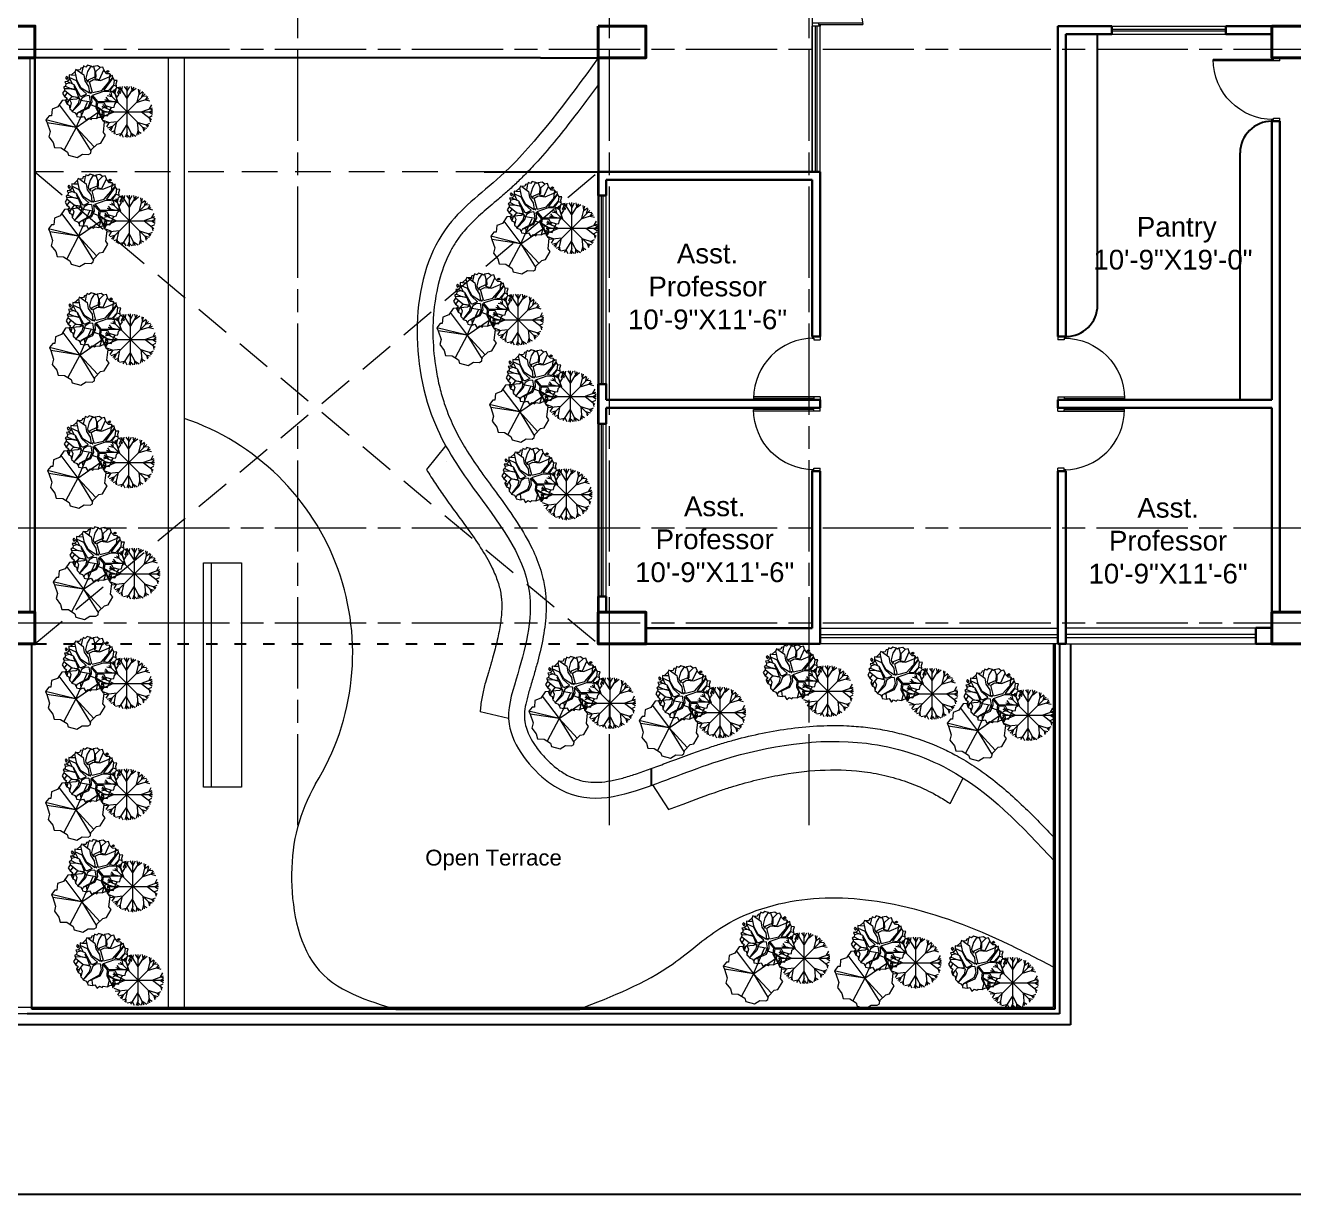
# Model space of a CAD drawing. Header units: inches. Extents: x -12 to 20935469, y -1604 to 24729220.
# Drawn here: x 20917578 to 20918378, y 24716552 to 24717290 of the extents above; entities that cross this region are included whole.
import ezdxf

# ---------------------------------------------------------------- set-up
doc = ezdxf.new("R2010")
doc.units = ezdxf.units.IN
doc.header["$LTSCALE"] = 0.03
doc.header["$MEASUREMENT"] = 0
for name, pattern in [('ACAD_ISO03W100', [30, 12, -18]), ('ACAD_ISO08W100', [36, 24, -3, 6, -3]), ('DASHED2', [0.375, 0.25, -0.125])]:
    doc.linetypes.add(name, pattern=pattern)
for name, color, linetype, lineweight in [('column', 1, 'Continuous', 40), ('Door', 7, 'Continuous', 18), ('Dot', 253, 'Continuous', 0), ('Grid Line', 252, 'Continuous', 18), ('Hatch', 253, 'Continuous', 15), ('hatch-1', 253, 'Continuous', 5), ('ILLUSTR-TREE', 74, 'Continuous', 0), ('Main Wall', 7, 'Continuous', 30), ('wind.', 150, 'Continuous', 20)]:
    doc.layers.add(name, color=color, linetype=linetype, lineweight=lineweight)
doc.layers.add('FUR', color=251, linetype='Continuous')
doc.layers.add('TEXT', color=7, linetype='Continuous')
doc.styles.add('2', font='swisscl.ttf')
doc.styles.add('ATTR', font='romans.shx', dxfattribs={"width": 0.8, "height": 0.7})

# ---------------------------------------------------------------- blocks, each defined once
blk = doc.blocks.new('fff')
at = {"layer": 'Grid Line', "color": 252, "linetype": 'ACAD_ISO08W100', "lineweight": 9, "ltscale": 80, "true_color": 0x939598}
for p, q in [((20831844.25, 24723521.1), (20831844.25, 24724698.78)), ((20832040.78, 24723521.1), (20832040.78, 24724698.78)), ((20832166.78, 24723521.11), (20832166.78, 24724698.79)), ((20833096.95, 24724010.75), (20830726.15, 24724010.75)), ((20833096.95, 24723708.72), (20830726.15, 24723708.72)), ((20833096.95, 24723648.75), (20830726.15, 24723648.75))]:
    blk.add_line(p, q, dxfattribs=at)
blk = doc.blocks.new('A$C36295410')
at = {"layer": 'Door'}
for p, q in [((1, 4), (1, 32)), ((2, 0), (2, 31.98)), ((58, 0), (58, 31.98)), ((59, 4), (59, 32)), ((1, 5), (0, 5)), ((2, 4), (1, 4)), ((58, 4), (59, 4)), ((59, 5), (60, 5)), ((2, 0), (0, 0)), ((58, 0), (60, 0))]:
    blk.add_line(p, q, dxfattribs=at)
for centre, start, end in [((-2.53, -0.34), 0.59063, 83.77826), ((62.53, -0.34), 96.22174, 179.40937)]:
    blk.add_arc(centre, 32.53, start, end, dxfattribs=at)
blk = doc.blocks.new('$D40')
at = {"layer": 'Door'}
for p, q in [((1, 4), (1, 42)), ((2, 0), (2, 41.99)), ((1, 5), (0, 5)), ((2, 0), (0, 0)), ((2, 4), (1, 4)), ((39, 4), (38, 4)), ((38, 4), (38, 0)), ((40, 0), (38, 0)), ((40, 5), (38.99, 5)), ((39, 5), (39, 4))]:
    blk.add_line(p, q, dxfattribs=at)
blk.add_arc((1, 4), 38, 0, 90, dxfattribs=at)
blk = doc.blocks.new('TREE_009')
at = {"layer": 'ILLUSTR-TREE'}
for p, q in [((-12174.2, 13910.3), (-12175.7, 13905.2)), ((-12166.7, 13906.7), (-12174.2, 13910.3)), ((-12160.5, 13912.9), (-12166.7, 13906.7)), ((-12149.3, 13909.5), (-12160.5, 13912.9)), ((-12149.3, 13909.5), (-12160.3, 13891.8)), ((-12144, 13905.9), (-12149.3, 13909.5)), ((-12140.5, 13908.8), (-12144, 13905.9)), ((-12126.8, 13911.1), (-12140.5, 13908.8)), ((-12140.5, 13908.8), (-12134.4, 13889)), ((-12118.3, 13904.7), (-12126.8, 13911.1)), ((-12108.9, 13906.7), (-12118.3, 13904.7)), ((-12105.2, 13896.8), (-12108.9, 13906.7)), ((-12232, 13875), (-12235.4, 13870.6)), ((-12235.4, 13870.6), (-12231.3, 13864.4)), ((-12226.5, 13869.7), (-12232, 13875)), ((-12231.3, 13864.4), (-12226.5, 13869.7)), ((-12223.7, 13862.7), (-12230.1, 13857.3)), ((-12222.4, 13870.7), (-12223.7, 13862.7)), ((-12222.4, 13880.3), (-12222.4, 13870.7)), ((-12216.4, 13879.1), (-12222.4, 13880.3)), ((-12197.7, 13860.1), (-12222.4, 13871.4)), ((-12222.4, 13870.7), (-12212.5, 13850.2)), ((-12202.6, 13891.8), (-12216.4, 13879.1)), ((-12199.9, 13878.4), (-12216.4, 13879.1)), ((-12200.4, 13897.9), (-12202.6, 13891.8)), ((-12196, 13860.1), (-12202.6, 13891.8)), ((-12195.5, 13896.1), (-12200.4, 13897.9)), ((-12185.9, 13897), (-12195.5, 13896.1)), ((-12195.5, 13896.1), (-12173.5, 13879.8)), ((-12183.2, 13903.2), (-12185.9, 13897)), ((-12175.7, 13905.2), (-12183.2, 13903.2)), ((-12179.5, 13884.1), (-12175.7, 13905.2)), ((-12173.5, 13879.8), (-12170.2, 13860.1)), ((-12160.3, 13891.8), (-12166.3, 13869.3)), ((-12166.3, 13869.3), (-12165.2, 13863.6)), ((-12165.2, 13863.6), (-12158.6, 13855.2)), ((-12158.6, 13855.2), (-12157.5, 13863.6)), ((-12157.5, 13863.6), (-12135.5, 13873.5)), ((-12153.7, 13856.6), (-12140.5, 13864.3)), ((-12140.5, 13864.3), (-12117.3, 13861.5)), ((-12132.7, 13872.8), (-12137.2, 13867.9)), ((-12136.6, 13867.9), (-12120.1, 13864.3)), ((-12135, 13873.5), (-12134.4, 13890.4)), ((-12133.3, 13891.1), (-12132.7, 13872.8)), ((-12132.1, 13891.3), (-12118.3, 13904.7)), ((-12120.1, 13864.3), (-12105.2, 13896.8)), ((-12117.3, 13861.5), (-12079.9, 13877)), ((-12112.4, 13827.6), (-12075, 13870.7)), ((-12102.7, 13891.7), (-12105.2, 13896.8)), ((-12075, 13870), (-12105.2, 13828.4)), ((-12095.1, 13883.8), (-12102.7, 13891.7)), ((-12097.9, 13891.8), (-12092.4, 13895.4)), ((-12093, 13888.3), (-12097.9, 13891.8)), ((-12085.4, 13883.4), (-12095.1, 13883.8)), ((-12088, 13891.8), (-12093, 13888.3)), ((-12092.4, 13895.4), (-12088, 13891.8)), ((-12085.4, 13883.4), (-12088.7, 13855.2)), ((-12079.9, 13877), (-12085.4, 13883.4)), ((-12075.9, 13878.5), (-12079.9, 13877)), ((-12075, 13870.7), (-12075.9, 13878.5)), ((-12070, 13861.5), (-12075, 13870.7)), ((-12238.9, 13827.6), (-12245.1, 13817.7)), ((-12235.6, 13841.8), (-12241.6, 13838)), ((-12241.6, 13838), (-12238.4, 13832.6)), ((-12238.4, 13832.6), (-12238.9, 13827.6)), ((-12213.6, 13807.2), (-12238.9, 13827.6)), ((-12221.3, 13833.3), (-12238.4, 13832.6)), ((-12229.6, 13819.9), (-12238.4, 13807.2)), ((-12230.1, 13857.3), (-12237.5, 13856.5)), ((-12237.5, 13856.5), (-12234, 13849.5)), ((-12234, 13849.5), (-12235.6, 13841.8)), ((-12235.6, 13841.8), (-12220.2, 13834.7)), ((-12220.8, 13852.3), (-12234, 13849.5)), ((-12206.5, 13846.7), (-12230.1, 13857.3)), ((-12198.8, 13828.4), (-12221.3, 13833.3)), ((-12220.2, 13834.7), (-12201.5, 13831.2)), ((-12185, 13807.2), (-12206.5, 13846.7)), ((-12202.1, 13833.3), (-12206.5, 13842.5)), ((-12201.5, 13831.2), (-12202.1, 13833.3)), ((-12190, 13805.1), (-12198.8, 13828.4)), ((-12184.5, 13834), (-12197.7, 13860.1)), ((-12182.3, 13835.4), (-12196, 13860.1)), ((-12164.1, 13815.7), (-12184.5, 13834)), ((-12154.2, 13817.8), (-12182.3, 13835.4)), ((-12170.2, 13860.1), (-12157, 13841.1)), ((-12157, 13841.1), (-12154.2, 13818.5)), ((-12144.3, 13820.6), (-12153.7, 13856.6)), ((-12150.4, 13819.9), (-12150.9, 13817.8)), ((-12147.6, 13820.6), (-12150.4, 13819.9)), ((-12148.7, 13818.5), (-12147.6, 13820.6)), ((-12144.3, 13811.4), (-12105.8, 13824.8)), ((-12143.8, 13819.9), (-12112.4, 13827.6)), ((-12105.8, 13824.8), (-12070.6, 13822.7)), ((-12105.2, 13828.4), (-12089.3, 13826.9)), ((-12089.3, 13826.9), (-12072.8, 13845.3)), ((-12072.8, 13845.3), (-12085.4, 13826.9)), ((-12085.4, 13826.2), (-12071.1, 13824.8)), ((-12072.2, 13845.3), (-12070, 13861.5)), ((-12072.2, 13845.3), (-12062.3, 13841.8)), ((-12071.1, 13824.8), (-12061.2, 13836.1)), ((-12070.6, 13822.7), (-12061.8, 13803)), ((-12060.1, 13860.9), (-12070, 13861.5)), ((-12063.5, 13850.3), (-12060.1, 13860.9)), ((-12062.3, 13841.8), (-12063.5, 13850.3)), ((-12061.2, 13836.1), (-12062.3, 13841.8)), ((-12049.1, 13838.8), (-12061.2, 13836.1)), ((-12058, 13820.3), (-12049.1, 13838.8)), ((-12053.9, 13815), (-12058, 13820.3)), ((-12051.8, 13826.5), (-12053.9, 13822.1)), ((-12053.9, 13822.1), (-12049.7, 13817.7)), ((-12047.7, 13822.1), (-12051.8, 13826.5)), ((-12049.7, 13817.7), (-12047.7, 13822.1)), ((-12245.1, 13817.7), (-12238.4, 13807.2)), ((-12238.4, 13807.2), (-12229.9, 13800.9)), ((-12229.9, 13800.9), (-12235.1, 13793.1)), ((-12227.4, 13788.9), (-12235.1, 13793.1)), ((-12235.1, 13793.1), (-12232.7, 13786.8)), ((-12232.7, 13786.8), (-12229.6, 13780.4)), ((-12225.7, 13793.1), (-12229.6, 13780.4)), ((-12229.6, 13780.4), (-12222.4, 13777.1)), ((-12213.6, 13807.2), (-12225.7, 13793.1)), ((-12222.4, 13777.1), (-12220.8, 13765.6)), ((-12221.3, 13797.3), (-12215.8, 13785.3)), ((-12215.8, 13785.3), (-12220.8, 13765.6)), ((-12186.7, 13800.8), (-12213.6, 13807.2)), ((-12213.1, 13807.2), (-12190, 13805.1)), ((-12212.5, 13755), (-12191.6, 13783.2)), ((-12187.8, 13781.1), (-12212.5, 13755.7)), ((-12191.1, 13783.2), (-12186.7, 13800.8)), ((-12180.1, 13801.6), (-12187.8, 13781.1)), ((-12180.6, 13807.2), (-12185, 13807.2)), ((-12164.1, 13815), (-12180.6, 13807.2)), ((-12168.5, 13808.6), (-12180.1, 13801.6)), ((-12155.3, 13810), (-12168.5, 13808.6)), ((-12152, 13789.6), (-12158.6, 13771.2)), ((-12146.5, 13787.4), (-12155.9, 13767.7)), ((-12155.3, 13810), (-12152, 13789.6)), ((-12150.9, 13817.8), (-12148.7, 13818.5)), ((-12148.2, 13809.3), (-12131.1, 13789.6)), ((-12148.2, 13808.6), (-12146.5, 13787.4)), ((-12144.3, 13810.7), (-12127.2, 13790.3)), ((-12131.1, 13789.6), (-12132.7, 13769.8)), ((-12126.7, 13786), (-12128.9, 13772.6)), ((-12127.2, 13790.3), (-12064.5, 13790.3)), ((-12126.7, 13786), (-12105.2, 13786.7)), ((-12105.2, 13786.7), (-12095.9, 13768.4)), ((-12070.4, 13771), (-12068.3, 13781.5)), ((-12068.3, 13781.5), (-12063.5, 13786.8)), ((-12064.5, 13790.3), (-12061.4, 13796.5)), ((-12063.5, 13786.8), (-12064.5, 13790.3)), ((-12061.8, 13803), (-12053.9, 13815)), ((-12061.4, 13796.5), (-12061.8, 13803)), ((-12220.8, 13765.6), (-12214.8, 13760.4)), ((-12214.8, 13760.4), (-12212.5, 13755.7)), ((-12212.5, 13755.7), (-12202.4, 13751.6)), ((-12202.4, 13751.6), (-12197.7, 13744.4)), ((-12194.9, 13750.8), (-12197.7, 13744.4)), ((-12197.7, 13744.4), (-12196.9, 13739.2)), ((-12196.9, 13739.2), (-12181.7, 13736.7)), ((-12158.6, 13771.2), (-12194.9, 13751.5)), ((-12155.9, 13767.7), (-12194.9, 13750.8)), ((-12183.4, 13755), (-12181.7, 13736.7)), ((-12181.7, 13736.7), (-12172.8, 13739.2)), ((-12172.8, 13739.2), (-12165.3, 13726.9)), ((-12165.3, 13726.9), (-12157.7, 13733.9)), ((-12157.7, 13733.9), (-12148.8, 13729.5)), ((-12148.8, 13729.5), (-12144.6, 13733.9)), ((-12144.6, 13733.9), (-12130.5, 13732.4)), ((-12132.7, 13769.8), (-12125, 13752.9)), ((-12125, 13752.9), (-12130.5, 13732.4)), ((-12130.5, 13732.4), (-12122, 13736.6)), ((-12130, 13769.8), (-12116.2, 13737.4)), ((-12129.4, 13769.1), (-12106.3, 13757.1)), ((-12128.9, 13772.6), (-12106.3, 13758.5)), ((-12122, 13736.6), (-12116.2, 13737.4)), ((-12116.2, 13737.4), (-12112.3, 13748)), ((-12108.3, 13740.7), (-12113.8, 13737.2)), ((-12113.8, 13737.2), (-12113.2, 13730.1)), ((-12113.2, 13730.1), (-12107.7, 13734.4)), ((-12112.3, 13748), (-12105.2, 13742.3)), ((-12107.7, 13734.4), (-12108.3, 13740.7)), ((-12106.3, 13758.5), (-12086, 13753.6)), ((-12106.3, 13757.1), (-12105.2, 13742.3)), ((-12105.2, 13742.3), (-12093.1, 13741)), ((-12099.7, 13776.2), (-12078.3, 13769.8)), ((-12093.1, 13741), (-12086, 13753.6)), ((-12086, 13753.6), (-12084.8, 13761.3)), ((-12084.8, 13761.3), (-12078.3, 13769.8)), ((-12078.3, 13769.8), (-12070.4, 13771))]:
    blk.add_line(p, q, dxfattribs=at)
at = {"layer": 'ILLUSTR-TREE', "style": 'ATTR', "width": 0.8, "flags": 9}
blk.add_attdef('ESTCODE', (-12147.6, 13820.6), '', height=1.05, dxfattribs=at)
blk = doc.blocks.new('TREE_018')
at = {"layer": 'ILLUSTR-TREE'}
for p, q in [((-11053.7, 14115.6), (-11060.6, 14112.1)), ((-11046.1, 14107.7), (-11053.7, 14115.6)), ((-11138.3, 14080.3), (-11140.4, 14059.2)), ((-11119.7, 14087.4), (-11138.3, 14080.3)), ((-11106, 14107.7), (-11119.7, 14087.4)), ((-11115.1, 14094.2), (-11061.1, 14022.2)), ((-11060.6, 14112.1), (-11106, 14107.7)), ((-11061.1, 14022.2), (-11025.1, 14103.2)), ((-11061.1, 14022.2), (-10987.7, 14072.4)), ((-11014.5, 14102.4), (-11046.1, 14107.7)), ((-11014.5, 14094.4), (-11014.5, 14102.4)), ((-10985.6, 14083), (-11014.5, 14094.4)), ((-10987, 14070.6), (-10985.6, 14083)), ((-11147.2, 14059.2), (-11157.5, 14046)), ((-11061.1, 14022.2), (-11157.5, 14046)), ((-11157.5, 14046), (-11153.4, 14036.3)), ((-11061.1, 14022.2), (-11153.4, 14036.3)), ((-11153.4, 14036.3), (-11144.5, 14008.9)), ((-11140.4, 14059.2), (-11147.2, 14059.2)), ((-10975.3, 14042.4), (-10987, 14070.6)), ((-10970.5, 14039.8), (-10975.3, 14042.4)), ((-10974.6, 14006.3), (-10970.5, 14039.8)), ((-11144.5, 14008.9), (-11148.6, 13992.2)), ((-11148.6, 13992.2), (-11134.2, 13973.7)), ((-11061.1, 14022.2), (-11099.1, 13950.3)), ((-11061.1, 14022.2), (-11003.8, 13960)), ((-11061.1, 14022.2), (-11013.8, 13945.4)), ((-10982.9, 13971.9), (-10967.7, 13997.5)), ((-10967.7, 13997.5), (-10974.6, 14006.3)), ((-11134.2, 13973.7), (-11130, 13957.8)), ((-11130, 13957.8), (-11109.4, 13956.9)), ((-11109.4, 13956.9), (-11088.8, 13943.7)), ((-11014.5, 13940.2), (-11013.1, 13950.7)), ((-11013.1, 13950.7), (-10994.6, 13969.2)), ((-10994.6, 13969.2), (-10982.9, 13971.9)), ((-11088.8, 13943.7), (-11085.3, 13933.1)), ((-11085.3, 13933.1), (-11057.8, 13926)), ((-11057.8, 13926), (-11040.6, 13936.6)), ((-11040.6, 13936.6), (-11021.4, 13935.7)), ((-11021.4, 13935.7), (-11014.5, 13940.2))]:
    blk.add_line(p, q, dxfattribs=at)
at = {"layer": 'ILLUSTR-TREE', "style": 'ATTR', "width": 0.8, "flags": 9}
blk.add_attdef('ESTCODE', (-11061.1, 14022.2), '', height=1.05, dxfattribs=at)
blk = doc.blocks.new('TREE_007')
at = {"layer": 'ILLUSTR-TREE'}
for p, q in [((-12481.3, 14091.7), (-12477.4, 14109.3)), ((-12456, 14102.3), (-12471.4, 14111.4)), ((-12438.9, 14074.7), (-12463.7, 14114.2)), ((-12457.6, 14104.4), (-12454.9, 14116.4)), ((-12438.3, 14103.7), (-12447.7, 14117.1)), ((-12438.6, 13937.8), (-12438.6, 14117.8)), ((-12438.3, 14100.1), (-12429.5, 14117.1)), ((-12438.3, 14075.5), (-12414.1, 14114.2)), ((-12420.7, 14103), (-12423.5, 14117.1)), ((-12422.9, 14099.4), (-12407, 14111.4)), ((-12396.5, 14092.4), (-12398.7, 14107.9)), ((-12504.9, 14067.7), (-12521.4, 14062.8)), ((-12470.8, 14059.9), (-12517, 14070.5)), ((-12503.3, 14067), (-12512.6, 14079)), ((-12492.3, 14081.1), (-12508.2, 14084.6)), ((-12375.6, 14090.8), (-12501.6, 13964.8)), ((-12501.6, 14090.8), (-12375.6, 13964.8)), ((-12491.7, 14081.1), (-12495, 14097.3)), ((-12480.7, 14091), (-12492.8, 14099.4)), ((-12469.7, 14059.9), (-12485.7, 14105.1)), ((-12405.3, 14061.3), (-12362.4, 14074.7)), ((-12403.7, 14062.8), (-12393.2, 14105.8)), ((-12396.5, 14090.3), (-12383.9, 14099.4)), ((-12386.6, 14080.4), (-12381.7, 14097.3)), ((-12382.8, 14083.2), (-12369, 14084.6)), ((-12374.5, 14070.5), (-12358.6, 14066.3)), ((-12372.9, 14071.2), (-12366.3, 14081.8)), ((-12528.6, 14027.8), (-12348.6, 14027.8)), ((-12516.5, 14027.5), (-12528, 14021.1)), ((-12516.5, 14043), (-12527.5, 14039.5)), ((-12518.1, 14026.8), (-12527.5, 14033.8)), ((-12485.1, 14026.8), (-12526.9, 14009.2)), ((-12485.1, 14027.5), (-12526.4, 14047.2)), ((-12513.7, 14041.6), (-12523.6, 14054.3)), ((-12389.4, 14027.5), (-12349.8, 14042.3)), ((-12387.7, 14027.5), (-12353.1, 14000.7)), ((-12361.9, 14027.5), (-12349.2, 14019.7)), ((-12360.2, 14038.8), (-12352.5, 14052.9)), ((-12360.2, 14027.5), (-12349.2, 14033.8)), ((-12358.6, 14038.8), (-12349.2, 14036)), ((-12515.9, 14014.1), (-12526.9, 14017.6)), ((-12520.3, 14012), (-12525.3, 14005.6)), ((-12502.7, 13990.8), (-12522.5, 13997.9)), ((-12473.6, 13992.9), (-12518.7, 13988)), ((-12502.7, 13989.4), (-12511.5, 13975.3)), ((-12491.2, 13976), (-12507.7, 13971.1)), ((-12491.2, 13974.6), (-12496.7, 13960.5)), ((-12477.4, 13988.7), (-12485.1, 13952)), ((-12439.4, 13983.8), (-12465.9, 13942.9)), ((-12438.9, 13979.5), (-12418.5, 13941.4)), ((-12403.1, 13992.2), (-12363.5, 13979.5)), ((-12403.1, 13992.2), (-12398.7, 13948.5)), ((-12385.5, 13974.6), (-12370.1, 13970.4)), ((-12374, 13983.1), (-12366.3, 13973.9)), ((-12370.7, 13982.3), (-12358.6, 13988)), ((-12363, 14008.4), (-12350.3, 14014.8)), ((-12360.2, 14006.3), (-12356.9, 13992.9)), ((-12482.9, 13961.2), (-12493.9, 13957)), ((-12482.4, 13961.2), (-12481.3, 13949.2)), ((-12460.4, 13950.6), (-12477.4, 13947.1)), ((-12459.3, 13952.7), (-12452.1, 13939.3)), ((-12438.9, 13957), (-12445.5, 13938.6)), ((-12438.3, 13947.8), (-12430.6, 13939.3)), ((-12425.7, 13953.4), (-12426.8, 13939.3)), ((-12424.6, 13953.4), (-12408.6, 13942.9)), ((-12400.4, 13964), (-12405.3, 13945)), ((-12399.3, 13959.1), (-12389.4, 13953.4)), ((-12383.3, 13972.5), (-12380, 13959.8))]:
    blk.add_line(p, q, dxfattribs=at)
at = {"layer": 'ILLUSTR-TREE', "style": 'ATTR', "width": 0.8, "flags": 9}
blk.add_attdef('ESTCODE', (-12438.6, 14027.8), '', height=1.05, dxfattribs=at)

msp = doc.modelspace()

# ---------------------------------------------------------------- linework, layer by layer
for p, q in [((20918254.7, 24717113.69), (20918254.7, 24717284.69)), ((20917721.83, 24717269.69), (20917584.2, 24717269.69)), ((20917721.83, 24717269.69), (20917584.2, 24717269.69)), ((20917584.2, 24717269.69), (20917584.2, 24717033.86)), ((20917584.2, 24716899.69), (20917584.2, 24717269.69)), ((20917903.13, 24717269.71), (20917721.83, 24717269.71)), ((20917903.13, 24717269.71), (20917939.73, 24717269.73)), ((20918364.7, 24717229.69), (20918364.7, 24717229.69)), ((20918344.7, 24717053.69), (20918344.7, 24717209.69)), ((20917867.73, 24717197.69), (20917939.7, 24717197.69)), ((20917939.7, 24717182.69), (20917944.73, 24717182.69)), ((20918234.7, 24717093.69), (20918234.7, 24717093.69)), ((20917939.7, 24716929.69), (20917944.73, 24716929.69)), ((20917939.7, 24716919.69), (20917944.73, 24716919.69)), ((20917582.2, 24716669.22), (20917582.2, 24716899.69)), ((20918227.67, 24716899.69), (20918227.67, 24716669.22)), ((20918230.67, 24716899.69), (20918230.67, 24716666.22)), ((20918237.67, 24716899.69), (20918237.67, 24716659.22)), ((20918237.67, 24716899.69), (20918237.67, 24716659.22)), ((20917973.26, 24716810.46), (20917973.26, 24716821.09)), ((20918230.67, 24716666.22), (20917579.2, 24716666.22)), ((20918227.67, 24716669.22), (20917582.2, 24716669.22)), ((20917811.94, 24716669.22), (20917927.93, 24716669.22)), ((20918237.67, 24716659.22), (20917554.2, 24716659.22)), ((20918237.67, 24716659.22), (20917554.2, 24716659.22))]:
    msp.add_line(p, q)
at = {"lineweight": 9}
for p, q in [((20917668.29, 24717269.69), (20917668.29, 24716669.22)), ((20917678.29, 24717269.69), (20917678.29, 24716669.22)), ((20917843.42, 24717024.96), (20917831.31, 24717009.73)), ((20917695.51, 24716809.3), (20917695.51, 24716950.92)), ((20917883.1, 24716852.67), (20917865.14, 24716856.87)), ((20918161.8, 24716798.89), (20918170.01, 24716815.03)), ((20917973.95, 24716810.74), (20917983.98, 24716795.19))]:
    msp.add_line(p, q, dxfattribs=at)
at = {"linetype": 'ACAD_ISO03W100', "ltscale": 20}
msp.add_line((20917584.2, 24716899.69), (20917939.7, 24716899.69), dxfattribs=at)
at = {"lineweight": 9}
msp.add_lwpolyline([(20917690.51, 24716950.92), (20917714.51, 24716950.92), (20917714.51, 24716809.3), (20917690.51, 24716809.3)], close=True, dxfattribs=at)
for centre, start, end in [((20918364.7, 24717209.69), 90, 180), ((20918234.7, 24717113.69), 270, 0)]:
    msp.add_arc(centre, 20, start, end)
msp.add_arc((20917628.24, 24716893.84), 156.45, 328.1554, 71.33964, dxfattribs=at)
for points, knots in [([(20917939.7, 24717269.69), (20917920.13, 24717242.93), (20917888.08, 24717199.09), (20917821.39, 24717153.76), (20917819.85, 24717058.78), (20917864.06, 24716991.78), (20917905.77, 24716940.64), (20917890.48, 24716885.54), (20917877.73, 24716844.71), (20917917.79, 24716795.32), (20917962.69, 24716804.95), (20918024.85, 24716831.53), (20918097.06, 24716844.06), (20918173.88, 24716820.11), (20918207.04, 24716784.51), (20918227.67, 24716762.37)], [0, 0, 0, 0, 75.891033, 124.319994, 247.72063, 297.545911, 371.518985, 427.850137, 457.287964, 500.98856, 579.149679, 641.264129, 732.991685, 786.998884, 875.950909, 875.950909, 875.950909, 875.950909]), ([(20917939.73, 24717252.82), (20917934.81, 24717246.13), (20917929.87, 24717239.48), (20917917.19, 24717222.97), (20917909.41, 24717213.34), (20917899.14, 24717201.94), (20917896.8, 24717199.43), (20917892.4, 24717194.91), (20917890.35, 24717192.87), (20917887.31, 24717189.96), (20917886.32, 24717189.04), (20917884.36, 24717187.25), (20917883.38, 24717186.37), (20917880.48, 24717183.79), (20917878.56, 24717182.14), (20917873.12, 24717177.49), (20917869.71, 24717174.63), (20917863.34, 24717169.02), (20917860.4, 24717166.27), (20917856.45, 24717162.08), (20917855.22, 24717160.69), (20917853.34, 24717158.38), (20917852.65, 24717157.49), (20917851.31, 24717155.66), (20917850.66, 24717154.72), (20917848.77, 24717151.83), (20917847.59, 24717149.81), (20917843.83, 24717142.64), (20917841.63, 24717137.09), (20917838.21, 24717125.28), (20917836.97, 24717119.03), (20917835.46, 24717106.14), (20917835.19, 24717099.51), (20917835.55, 24717086.19), (20917836.2, 24717079.5), (20917837.91, 24717069.09), (20917838.69, 24717065.28), (20917840.47, 24717058.14), (20917841.43, 24717054.79), (20917843.24, 24717049.35), (20917844.01, 24717047.21), (20917846.48, 24717040.93), (20917848.33, 24717036.91), (20917852.41, 24717029.03), (20917854.64, 24717025.17), (20917859.7, 24717017.06), (20917862.58, 24717012.81), (20917867.29, 24717006.15), (20917869.01, 24717003.77), (20917872.52, 24716998.96), (20917874.32, 24716996.53), (20917879.85, 24716988.98), (20917883.62, 24716983.75), (20917890.78, 24716972.94), (20917894.17, 24716967.35), (20917899.31, 24716957.11), (20917901.25, 24716952.58), (20917903.57, 24716945.61), (20917904.23, 24716943.3), (20917905.18, 24716939.27), (20917905.52, 24716937.58), (20917906.01, 24716934.57), (20917906.19, 24716933.27), (20917906.47, 24716930.67), (20917906.57, 24716929.37), (20917906.79, 24716925.48), (20917906.81, 24716922.9), (20917906.54, 24716914.94), (20917905.89, 24716909.61), (20917904.04, 24716899.11), (20917902.83, 24716893.95), (20917900.76, 24716886.12), (20917899.99, 24716883.38), (20917898.81, 24716879.31), (20917898.41, 24716877.95), (20917897.61, 24716875.23), (20917897.2, 24716873.88), (20917896.41, 24716871.24), (20917896.03, 24716869.95), (20917894.98, 24716866.26), (20917894.38, 24716863.94), (20917893.49, 24716859.57), (20917893.21, 24716857.52), (20917893.07, 24716854.69), (20917893.06, 24716853.82), (20917893.14, 24716852.15), (20917893.21, 24716851.35), (20917893.55, 24716849.07), (20917893.95, 24716847.49), (20917895.08, 24716844.2), (20917895.82, 24716842.5), (20917897.59, 24716839.07), (20917898.63, 24716837.34), (20917901.58, 24716833.01), (20917903.66, 24716830.44), (20917908.1, 24716825.72), (20917910.45, 24716823.56), (20917913.99, 24716820.74), (20917915.2, 24716819.86), (20917917.57, 24716818.28), (20917918.74, 24716817.58), (20917922.21, 24716815.69), (20917924.47, 24716814.74), (20917928.92, 24716813.34), (20917931.12, 24716812.88), (20917935.59, 24716812.37), (20917937.86, 24716812.31), (20917942.54, 24716812.54), (20917944.94, 24716812.84), (20917949.91, 24716813.74), (20917952.47, 24716814.34), (20917957.74, 24716815.8), (20917960.46, 24716816.64), (20917964.76, 24716818.08), (20917966.29, 24716818.6), (20917969.38, 24716819.69), (20917970.94, 24716820.24), (20917975.67, 24716821.96), (20917978.88, 24716823.16), (20917990.71, 24716827.6), (20917999.72, 24716831.02), (20918012, 24716835.09), (20918014.71, 24716835.95), (20918020.22, 24716837.62), (20918023.01, 24716838.43), (20918031.51, 24716840.74), (20918037.33, 24716842.15), (20918055.14, 24716845.8), (20918067.48, 24716847.48), (20918085.46, 24716848.26), (20918090.96, 24716848.27), (20918100.4, 24716847.86), (20918104.32, 24716847.56), (20918112.35, 24716846.66), (20918116.45, 24716846.04), (20918124.57, 24716844.49), (20918128.6, 24716843.56), (20918140.55, 24716840.31), (20918148.33, 24716837.53), (20918158.84, 24716832.78), (20918161.81, 24716831.32), (20918168.42, 24716827.78), (20918172.01, 24716825.65), (20918178.97, 24716821.15), (20918182.36, 24716818.78), (20918193.52, 24716810.38), (20918200.89, 24716803.9), (20918214.76, 24716790.61), (20918221.28, 24716783.82), (20918227.67, 24716777.02)], [10.368727, 10.368727, 10.368727, 10.368727, 29.358269, 29.358269, 58.716538, 58.716538, 67.310175, 67.310175, 74.734432, 74.734432, 78.265395, 78.265395, 81.796359, 81.796359, 88.858286, 88.858286, 102.308176, 102.308176, 115.758067, 115.758067, 122.383944, 122.383944, 126.480238, 126.480238, 130.576532, 130.576532, 138.769119, 138.769119, 158.54932, 158.54932, 178.32952, 178.32952, 198.109721, 198.109721, 217.889922, 217.889922, 229.530459, 229.530459, 240.194525, 240.194525, 247.339527, 247.339527, 261.629533, 261.629533, 275.919538, 275.919538, 291.909953, 291.909953, 300.681127, 300.681127, 309.452301, 309.452301, 327.512812, 327.512812, 345.573323, 345.573323, 359.101386, 359.101386, 365.632441, 365.632441, 370.283663, 370.283663, 373.785157, 373.785157, 377.28665, 377.28665, 384.289638, 384.289638, 398.944414, 398.944414, 413.59919, 413.59919, 421.628616, 421.628616, 425.715041, 425.715041, 429.834715, 429.834715, 433.954388, 433.954388, 441.954237, 441.954237, 449.954086, 449.954086, 453.703009, 453.703009, 457.275724, 457.275724, 464.057045, 464.057045, 470.838367, 470.838367, 477.619688, 477.619688, 488.14085, 488.14085, 498.662012, 498.662012, 504.233316, 504.233316, 509.80462, 509.80462, 521.092662, 521.092662, 532.380703, 532.380703, 543.668745, 543.668745, 554.956786, 554.956786, 566.244827, 566.244827, 577.532869, 577.532869, 583.663299, 583.663299, 589.793729, 589.793729, 602.05459, 602.05459, 634.040824, 634.040824, 642.873949, 642.873949, 651.707073, 651.707073, 669.373322, 669.373322, 704.70582, 704.70582, 720.137626, 720.137626, 731.120155, 731.120155, 742.625512, 742.625512, 754.130868, 754.130868, 777.141581, 777.141581, 786.43109, 786.43109, 798.221524, 798.221524, 810.011958, 810.011958, 838.230583, 838.230583, 865.488921, 865.488921, 865.488921, 865.488921]), ([(20917831.31, 24717009.73), (20917833.11, 24717006.73), (20917834.98, 24717003.8), (20917838.81, 24716998), (20917840.78, 24716995.14), (20917843.96, 24716990.65), (20917845.15, 24716988.99), (20917847.54, 24716985.69), (20917848.74, 24716984.05), (20917852.32, 24716979.18), (20917854.68, 24716975.98), (20917859.98, 24716968.62), (20917862.85, 24716964.5), (20917868.03, 24716956.41), (20917870.34, 24716952.44), (20917873.72, 24716945.65), (20917874.95, 24716942.77), (20917876.91, 24716937.17), (20917877.63, 24716934.45), (20917878.22, 24716931.05), (20917878.33, 24716930.33), (20917878.51, 24716928.84), (20917878.58, 24716928.08), (20917878.75, 24716925.77), (20917878.79, 24716924.17), (20917878.72, 24716919.44), (20917878.44, 24716916.17), (20917877.47, 24716909.32), (20917876.77, 24716905.76), (20917875.08, 24716898.42), (20917874.08, 24716894.65), (20917872.61, 24716889.46), (20917872.21, 24716888.1), (20917871.54, 24716885.8), (20917871.26, 24716884.87), (20917870.7, 24716882.98), (20917870.41, 24716882.02), (20917869.56, 24716879.19), (20917868.99, 24716877.27), (20917867.74, 24716872.78), (20917867.08, 24716870.18), (20917865.95, 24716864.66), (20917865.49, 24716861.74), (20917865.21, 24716858.06), (20917865.17, 24716857.47), (20917865.14, 24716856.87)], [272.437846, 272.437846, 272.437846, 272.437846, 282.117893, 282.117893, 291.939706, 291.939706, 297.748218, 297.748218, 303.556731, 303.556731, 315.173756, 315.173756, 330.601296, 330.601296, 346.028835, 346.028835, 357.828073, 357.828073, 369.62731, 369.62731, 372.889372, 372.889372, 376.151434, 376.151434, 382.675557, 382.675557, 394.838185, 394.838185, 407.000812, 407.000812, 419.163439, 419.163439, 423.464634, 423.464634, 426.379797, 426.379797, 429.370481, 429.370481, 434.986782, 434.986782, 441.866899, 441.866899, 448.747016, 448.747016, 450.044709, 450.044709, 450.044709, 450.044709]), ([(20917983.98, 24716795.19), (20917987.05, 24716796.32), (20917990.1, 24716797.46), (20918000.55, 24716801.39), (20918007.96, 24716804.18), (20918018.12, 24716807.63), (20918020.71, 24716808.48), (20918025.71, 24716810.04), (20918028.1, 24716810.76), (20918032.96, 24716812.13), (20918035.42, 24716812.79), (20918042.85, 24716814.67), (20918047.9, 24716815.79), (20918061.78, 24716818.37), (20918070.71, 24716819.51), (20918088.47, 24716820.43), (20918097.3, 24716820.22), (20918108.33, 24716818.92), (20918110.76, 24716818.56), (20918115.6, 24716817.72), (20918118.01, 24716817.23), (20918125.17, 24716815.57), (20918129.87, 24716814.2), (20918138.11, 24716811.29), (20918141.69, 24716809.83), (20918147.12, 24716807.33), (20918149.03, 24716806.39), (20918152.23, 24716804.7), (20918153.54, 24716803.97), (20918156.15, 24716802.46), (20918157.44, 24716801.68), (20918159.76, 24716800.23), (20918160.78, 24716799.57), (20918161.8, 24716798.89)], [592.149418, 592.149418, 592.149418, 592.149418, 603.502584, 603.502584, 630.908137, 630.908137, 640.212851, 640.212851, 648.638129, 648.638129, 657.063407, 657.063407, 673.913963, 673.913963, 702.954715, 702.954715, 731.995467, 731.995467, 740.256391, 740.256391, 748.517315, 748.517315, 765.039163, 765.039163, 778.262367, 778.262367, 785.638159, 785.638159, 790.866791, 790.866791, 796.095423, 796.095423, 800.281205, 800.281205, 800.281205, 800.281205]), ([(20917761.14, 24716811.29), (20917750.97, 24716792.67), (20917741.93, 24716759.59), (20917753.91, 24716685.87), (20917795.17, 24716674.12), (20917811.94, 24716669.22)], [0, 0, 0, 0, 62.984287, 121.733713, 186.051714, 186.051714, 186.051714, 186.051714]), ([(20917927.93, 24716669.22), (20917948.49, 24716677.28), (20917980.66, 24716689.89), (20918020.46, 24716726.8), (20918071.67, 24716742.6), (20918135.45, 24716736.39), (20918186.94, 24716716.7), (20918218.04, 24716700.4), (20918227.67, 24716695.35)], [0, 0, 0, 0, 65.489206, 102.448805, 160.875111, 219.311309, 292.056223, 324.694627, 324.694627, 324.694627, 324.694627])]:
    msp.add_open_spline(points, degree=3, knots=knots, dxfattribs=at)
at = {"layer": 'column', "lineweight": 40, "ltscale": 20}
for points in [[(20917554.2, 24717289.69), (20917554.2, 24717269.69), (20917584.2, 24717269.69), (20917584.2, 24717289.69)], [(20917939.7, 24717289.69), (20917939.7, 24717269.69), (20917969.7, 24717269.69), (20917969.7, 24717289.69)], [(20918364.7, 24717289.69), (20918364.7, 24717269.69), (20918394.7, 24717269.69), (20918394.7, 24717289.69)], [(20917554.2, 24716919.69), (20917554.2, 24716899.69), (20917584.2, 24716899.69), (20917584.2, 24716919.69)], [(20917939.7, 24716919.69), (20917939.7, 24716899.69), (20917969.7, 24716899.69), (20917969.7, 24716919.69)], [(20918364.7, 24716919.69), (20918364.7, 24716899.69), (20918394.7, 24716899.69), (20918394.7, 24716919.69)]]:
    msp.add_lwpolyline(points, close=True, dxfattribs=at)
at = {"layer": 'Defpoints'}
msp.add_lwpolyline([(20916599.68, 24718010.59), (20919038.55, 24718010.59), (20919038.55, 24716552.06), (20916599.68, 24716552.06)], close=True, dxfattribs=at)
at = {"layer": 'Dot', "color": 0, "linetype": 'DASHED2', "lineweight": 20, "ltscale": 3000}
for p, q in [((20917584.2, 24716899.69), (20917939.7, 24717197.69)), ((20917584.2, 24717197.69), (20917939.7, 24716899.69)), ((20917939.73, 24717197.69), (20917584.2, 24717197.69))]:
    msp.add_line(p, q, dxfattribs=at)
at = {"layer": 'Hatch'}
msp.add_line((20918074.7, 24717408.69), (20918074.7, 24717197.69), dxfattribs=at)
at = {"layer": 'hatch-1'}
for p, q in [((20917903.67, 24717269.22), (20917903.67, 24717269.71)), ((20917584.2, 24717137.22), (20917584.2, 24717137.22)), ((20917843.67, 24717014.6), (20917843.67, 24717014.6)), ((20918227.67, 24716669.22), (20917582.2, 24716669.22))]:
    msp.add_line(p, q, dxfattribs=at)
at = {"layer": 'Main Wall', "lineweight": 30}
for p, q in [((20918229.7, 24717289.69), (20918263.7, 24717289.69)), ((20918229.7, 24717093.69), (20918229.7, 24717289.69)), ((20918263.7, 24717284.69), (20918263.7, 24717289.69)), ((20918335.7, 24717289.69), (20918364.7, 24717289.69)), ((20918335.7, 24717284.69), (20918335.7, 24717289.69)), ((20918234.7, 24717284.69), (20918263.7, 24717284.69)), ((20918234.7, 24717093.69), (20918234.7, 24717284.69)), ((20918335.7, 24717284.69), (20918364.7, 24717284.69)), ((20918364.7, 24717053.69), (20918364.7, 24717229.69)), ((20918369.7, 24717229.69), (20918364.7, 24717229.69)), ((20918369.7, 24716919.69), (20918369.7, 24717229.69)), ((20918074.7, 24717197.69), (20917939.7, 24717197.69)), ((20917939.7, 24717197.69), (20917939.7, 24717182.69)), ((20917939.73, 24717197.69), (20918079.7, 24717197.69)), ((20917944.73, 24717182.69), (20917944.73, 24717192.69)), ((20917944.73, 24717192.69), (20918074.7, 24717192.69)), ((20918074.7, 24717093.69), (20918074.7, 24717192.69)), ((20918079.7, 24717093.69), (20918079.7, 24717197.69)), ((20917939.7, 24717182.69), (20917944.73, 24717182.69)), ((20918074.7, 24717093.69), (20918079.7, 24717093.69)), ((20918229.7, 24717093.69), (20918234.7, 24717093.69)), ((20917944.73, 24717053.69), (20918079.7, 24717053.69)), ((20917944.73, 24717048.69), (20918079.7, 24717048.69)), ((20918079.7, 24717053.69), (20918079.7, 24717048.69)), ((20918229.7, 24717053.69), (20918364.7, 24717053.69)), ((20918229.7, 24717053.69), (20918229.7, 24717048.69)), ((20918229.7, 24717048.69), (20918364.7, 24717048.69)), ((20918364.7, 24716919.69), (20918364.7, 24717048.69)), ((20918074.7, 24717008.69), (20918079.7, 24717008.69)), ((20918074.7, 24717008.69), (20918074.7, 24716909.69)), ((20918079.7, 24717008.69), (20918079.7, 24716899.69)), ((20918229.7, 24717008.69), (20918234.7, 24717008.69)), ((20918229.7, 24717008.69), (20918229.7, 24716899.69)), ((20918234.7, 24717008.69), (20918234.7, 24716899.69)), ((20917969.7, 24716909.69), (20918074.7, 24716909.69)), ((20918079.7, 24716899.69), (20917969.7, 24716899.69)), ((20918234.7, 24716899.69), (20918229.7, 24716899.69))]:
    msp.add_line(p, q, dxfattribs=at)
at = {"layer": 'Main Wall'}
for p, q in [((20917584.2, 24716919.69), (20917584.2, 24717269.69)), ((20917939.73, 24716919.69), (20917939.73, 24717269.69)), ((20917939.73, 24717118.71), (20917939.73, 24717209.69)), ((20917939.73, 24717091.7), (20917939.73, 24717142.71))]:
    msp.add_line(p, q, dxfattribs=at)
at = {"layer": 'Main Wall', "lineweight": 30}
for points in [[(20917944.73, 24717053.69), (20917944.73, 24717063.69), (20917939.7, 24717063.69), (20917939.7, 24717038.69), (20917944.73, 24717038.69), (20917944.73, 24717048.69)], [(20918364.68, 24716899.84), (20918354.68, 24716899.84), (20918354.68, 24716909.84), (20918364.68, 24716909.84)]]:
    msp.add_lwpolyline(points, dxfattribs=at)
msp.add_lwpolyline([(20917944.73, 24716929.69), (20917939.7, 24716929.69), (20917939.7, 24716919.69), (20917944.73, 24716919.69)], close=True, dxfattribs=at)
at = {"layer": 'wind.', "lineweight": 5}
for p, q in [((20918074.7, 24717197.69), (20918074.7, 24717289.69)), ((20918079.7, 24717289.69), (20918074.7, 24717289.69)), ((20918076.7, 24717197.69), (20918076.7, 24717289.69)), ((20918077.7, 24717197.69), (20918077.7, 24717289.69)), ((20918079.7, 24717197.69), (20918079.7, 24717289.69)), ((20918263.7, 24717289.69), (20918335.7, 24717289.69)), ((20918263.7, 24717287.69), (20918335.7, 24717287.69)), ((20918263.7, 24717286.69), (20918335.7, 24717286.69)), ((20918263.7, 24717284.69), (20918335.7, 24717284.69)), ((20917939.73, 24717063.69), (20917939.73, 24717182.69)), ((20917941.73, 24717063.69), (20917941.73, 24717182.69)), ((20917942.73, 24717063.69), (20917942.73, 24717182.69)), ((20917944.73, 24717063.69), (20917944.73, 24717182.69)), ((20917939.73, 24716929.69), (20917939.73, 24717038.69)), ((20917941.73, 24716929.69), (20917941.73, 24717038.69)), ((20917942.73, 24716929.69), (20917942.73, 24717038.69)), ((20917944.73, 24716929.69), (20917944.73, 24717038.69)), ((20918234.7, 24716909.84), (20918354.68, 24716909.84)), ((20918079.7, 24716909.69), (20918229.7, 24716909.69)), ((20918079.7, 24716905.69), (20918229.7, 24716905.69)), ((20918079.7, 24716903.69), (20918229.7, 24716903.69)), ((20918234.7, 24716905.84), (20918354.68, 24716905.84)), ((20918234.7, 24716903.84), (20918354.68, 24716903.84)), ((20918229.7, 24716899.69), (20918079.7, 24716899.69)), ((20918234.7, 24716899.84), (20918354.68, 24716899.84))]:
    msp.add_line(p, q, dxfattribs=at)
at = {"layer": 'wind.'}
for p, q in [((20917581.2, 24716919.69), (20917581.2, 24717269.69)), ((20917584.2, 24716919.69), (20917584.2, 24717269.69)), ((20918226.67, 24716899.69), (20918226.67, 24716670.22)), ((20918230.67, 24716899.69), (20918230.67, 24716666.22)), ((20918226.67, 24716670.22), (20917565.2, 24716670.22)), ((20918230.67, 24716666.22), (20917561.2, 24716666.22))]:
    msp.add_line(p, q, dxfattribs=at)

# ---------------------------------------------------------------- block references
msp.add_blockref('fff', (85905.92, -6735.9))
at = {"layer": 'FUR', "xscale": -1, "rotation": 270}
msp.add_blockref('A$C36295410', (20918074.7, 24717289.69), dxfattribs=at)
at = {"layer": 'ILLUSTR-TREE'}
for name, p, xscale, yscale, zscale in [('TREE_009', (20919885.01, 24714670.68), 0.1864712034882235, 0.1864712034882235, 0.1864712034882235), ('TREE_007', (20919879.29, 24714712.84), 0.1798363259808176, 0.1798363259808176, 0.1798363259808176), ('TREE_018', (20919799.44, 24714450.51), 0.1979188656470376, 0.1979188656470376, 0.1979188656470376), ('TREE_009', (20919886.53, 24714601.95), 0.1864712034882235, 0.1864712034882235, 0.1864712034882235), ('TREE_009', (20920165.62, 24714597.21), 0.1864712034882235, 0.1864712034882235, 0.1864712034882235), ('TREE_007', (20919880.8, 24714644.11), 0.1798363259808176, 0.1798363259808176, 0.1798363259808176), ('TREE_018', (20919800.96, 24714381.78), 0.1979188656470376, 0.1979188656470376, 0.1979188656470376), ('TREE_007', (20920159.9, 24714639.37), 0.1798363259808176, 0.1798363259808176, 0.1798363259808176), ('TREE_018', (20920080.05, 24714377.04), 0.1979188656470376, 0.1979188656470376, 0.1979188656470376), ('TREE_009', (20920131.72, 24714539.5), 0.1864712034882235, 0.1864712034882235, 0.1864712034882235), ('TREE_009', (20919887.23, 24714527), 0.1864712034882235, 0.1864712034882235, 0.1864712034882235), ('TREE_007', (20920126, 24714581.65), 0.1798363259808176, 0.1798363259808176, 0.1798363259808176), ('TREE_018', (20920046.15, 24714319.32), 0.1979188656470376, 0.1979188656470376, 0.1979188656470376), ('TREE_007', (20919881.51, 24714569.16), 0.1798363259808176, 0.1798363259808176, 0.1798363259808176), ('TREE_018', (20919801.66, 24714306.82), 0.1979188656470376, 0.1979188656470376, 0.1979188656470376), ('TREE_009', (20920164.84, 24714491.08), 0.1864712034882235, 0.1864712034882235, 0.1864712034882235), ('TREE_007', (20920159.12, 24714533.24), 0.1798363259808176, 0.1798363259808176, 0.1798363259808176), ('TREE_018', (20920079.27, 24714270.9), 0.1979188656470376, 0.1979188656470376, 0.1979188656470376), ('TREE_009', (20919886.03, 24714449.34), 0.1864712034882235, 0.1864712034882235, 0.1864712034882235), ('TREE_007', (20919880.31, 24714491.5), 0.1798363259808176, 0.1798363259808176, 0.1798363259808176), ('TREE_018', (20919800.46, 24714229.16), 0.1979188656470376, 0.1979188656470376, 0.1979188656470376), ('TREE_009', (20920162.27, 24714429.25), 0.1864712034882235, 0.1864712034882235, 0.1864712034882235), ('TREE_007', (20920156.55, 24714471.41), 0.1798363259808176, 0.1798363259808176, 0.1798363259808176), ('TREE_009', (20919889.62, 24714379.19), 0.1864712034882235, 0.1864712034882235, 0.1864712034882235), ('TREE_007', (20919883.9, 24714421.34), 0.1798363259808176, 0.1798363259808176, 0.1798363259808176), ('TREE_018', (20919804.05, 24714159.01), 0.1979188656470376, 0.1979188656470376, 0.1979188656470376), ('TREE_009', (20919884.73, 24714309.94), 0.1864712034882235, 0.1864712034882235, 0.1864712034882235), ('TREE_009', (20920327.16, 24714304.99), 0.1864712034882235, 0.1864712034882235, 0.1864712034882235), ('TREE_009', (20920393.08, 24714303.35), 0.1864712034882235, 0.1864712034882235, 0.1864712034882235), ('TREE_007', (20919879.01, 24714352.1), 0.1798363259808176, 0.1798363259808176, 0.1798363259808176), ('TREE_009', (20920189.79, 24714297.46), 0.1864712034882235, 0.1864712034882235, 0.1864712034882235), ('TREE_009', (20920259.26, 24714291.57), 0.1864712034882235, 0.1864712034882235, 0.1864712034882235), ('TREE_007', (20920321.44, 24714347.15), 0.1798363259808176, 0.1798363259808176, 0.1798363259808176), ('TREE_018', (20919799.16, 24714089.76), 0.1979188656470376, 0.1979188656470376, 0.1979188656470376), ('TREE_007', (20920184.06, 24714339.62), 0.1798363259808176, 0.1798363259808176, 0.1798363259808176), ('TREE_007', (20920387.36, 24714345.51), 0.1798363259808176, 0.1798363259808176, 0.1798363259808176), ('TREE_009', (20920453.64, 24714289.86), 0.1864712034882235, 0.1864712034882235, 0.1864712034882235), ('TREE_018', (20920104.22, 24714077.29), 0.1979188656470376, 0.1979188656470376, 0.1979188656470376), ('TREE_007', (20920253.54, 24714333.73), 0.1798363259808176, 0.1798363259808176, 0.1798363259808176), ('TREE_007', (20920447.92, 24714332.02), 0.1798363259808176, 0.1798363259808176, 0.1798363259808176), ('TREE_018', (20920173.69, 24714071.39), 0.1979188656470376, 0.1979188656470376, 0.1979188656470376), ('TREE_018', (20920368.07, 24714069.68), 0.1979188656470376, 0.1979188656470376, 0.1979188656470376), ('TREE_009', (20919884.73, 24714239.79), 0.1864712034882235, 0.1864712034882235, 0.1864712034882235), ('TREE_007', (20919879.01, 24714281.95), 0.1798363259808176, 0.1798363259808176, 0.1798363259808176), ('TREE_018', (20919799.16, 24714019.62), 0.1979188656470376, 0.1979188656470376, 0.1979188656470376), ('TREE_009', (20919888.55, 24714181.8), 0.1864712034882235, 0.1864712034882235, 0.1864712034882235), ('TREE_007', (20919882.83, 24714223.96), 0.1798363259808176, 0.1798363259808176, 0.1798363259808176), ('TREE_018', (20919802.98, 24713961.63), 0.1979188656470376, 0.1979188656470376, 0.1979188656470376), ('TREE_009', (20920312.3, 24714136.46), 0.1864712034882235, 0.1864712034882235, 0.1864712034882235), ('TREE_009', (20920382.67, 24714133.61), 0.1864712034882235, 0.1864712034882235, 0.1864712034882235), ('TREE_009', (20919891.96, 24714122.64), 0.1864712034882235, 0.1864712034882235, 0.1864712034882235), ('TREE_018', (20920226.74, 24713916.29), 0.1979188656470376, 0.1979188656470376, 0.1979188656470376), ('TREE_007', (20920306.58, 24714178.62), 0.1798363259808176, 0.1798363259808176, 0.1798363259808176), ('TREE_007', (20920376.95, 24714175.77), 0.1798363259808176, 0.1798363259808176, 0.1798363259808176), ('TREE_009', (20920443.95, 24714120.89), 0.1864712034882235, 0.1864712034882235, 0.1864712034882235), ('TREE_007', (20919886.24, 24714164.8), 0.1798363259808176, 0.1798363259808176, 0.1798363259808176), ('TREE_018', (20920297.1, 24713913.43), 0.1979188656470376, 0.1979188656470376, 0.1979188656470376), ('TREE_007', (20920438.23, 24714163.05), 0.1798363259808176, 0.1798363259808176, 0.1798363259808176)]:
    msp.add_blockref(name, p, dxfattribs=dict(at, xscale=xscale, yscale=yscale, zscale=zscale))
at = {"layer": 'Main Wall', "xscale": -1}
for p, rotation in [((20918369.7, 24717269.69), 90), ((20918229.7, 24717053.69), 270), ((20918079.7, 24717048.69), 90)]:
    msp.add_blockref('$D40', p, dxfattribs=dict(at, rotation=rotation))
at = {"layer": 'Main Wall'}
for p, rotation in [((20918079.7, 24717053.69), 90), ((20918229.7, 24717048.69), 270)]:
    msp.add_blockref('$D40', p, dxfattribs=dict(at, rotation=rotation))

# ---------------------------------------------------------------- texts
at = {"layer": 'TEXT', "color": 30, "lineweight": 5, "ltscale": 20, "attachment_point": 2, "style": '2'}
for s, width, gutter_width, insert, char_height in [('\\pxqc;{\\fArial|b0|i0|c0|p34;\\C0; Pantry\\P\\pq*;10\'-9"X19\'-0"}', 63.5135, 0.5, (20918302.3, 24717169.3), 12.4758), ('\\pxqc;{\\fArial|b0|i0|c0|p34;\\C0;Asst.\\PProfessor\\P\\pq*;10\'-9"X11\'-6"\\P\\pqc;\\P }', 75.4358, 0.5, (20918008.62, 24717152.4), 12.4758), ('\\pxqc;{\\fArial|b0|i0|c0|p34;\\C0;Asst.\\PProfessor\\P\\pq*;10\'-9"X11\'-6"\\P\\pqc;\\P }', 75.4358, 0.5, (20918013.14, 24716992.81), 12.4758), ('\\pxqc;{\\fArial|b0|i0|c0|p34;\\C0;Asst.\\PProfessor \\P\\pq*;10\'-9"X11\'-6"}', 77.3459, 0.405, (20918299.21, 24716991.92), 12.4758), ('\\pxqc;{\\fArial|b0|i0|c0|p34;\\C0;Open Terrace  }', 213.7251, 0.5, (20917873.58, 24716769.81), 10)]:
    msp.add_mtext_dynamic_manual_height_columns(s, width=width, gutter_width=gutter_width, heights=[0], dxfattribs=dict(at, insert=insert, char_height=char_height))

doc.saveas('drawing.dxf')
